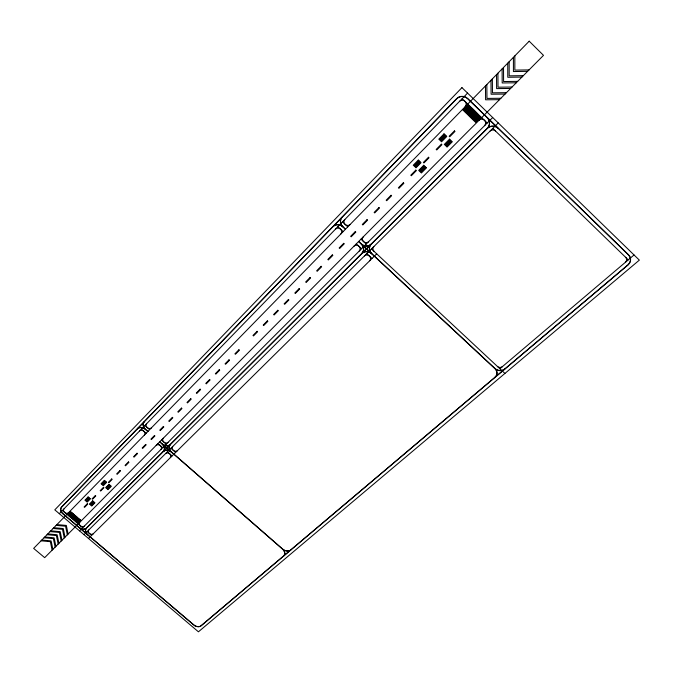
<?xml version="1.0" encoding="UTF-8"?>
<svg xmlns="http://www.w3.org/2000/svg" width="673" height="673" viewBox="0 0 673 673"><rect width="100%" height="100%" fill="white"/><g stroke="black" fill="none" stroke-linecap="round" stroke-linejoin="round"><path stroke-width="1.01" d="M143.652 422.35L143.467 422.678A6.402 5.09 35.8 0 0 144.35 428.23L144.846 428.827L144.182 428.407A6.368 5.039 35.8 0 0 138.293 428.02L137.973 428.221M163.876 450.826L164.069 450.506A6.343 5.014 34.6 0 0 163.228 445.038L162.942 444.685M169.739 445.156L169.546 445.467A6.36 5.056 33.9 0 0 170.37 450.944L170.664 451.297M341.346 218.018L341.093 218.439A7.319 6.713 36.5 0 0 341.564 225.362L342.103 226.086L341.346 225.598A7.277 6.637 36.5 0 0 334.288 225.472L333.875 225.741M362.68 252.56L362.94 252.156A7.252 6.604 33.2 0 0 362.528 245.342L362.209 244.922M370.36 245.098L370.1 245.51A7.277 6.663 30.9 0 0 370.495 252.333L370.806 252.754M284.065 555.662L284.267 555.368A6.208 4.846 26.6 0 0 283.728 550.245L283.266 549.681L283.913 550.085A6.242 4.896 26.3 0 0 289.878 550.623L290.223 550.447M495.858 376.552L496.144 376.182A7.159 6.276 14.7 0 0 496.094 369.839L495.597 369.166L496.338 369.637A7.201 6.351 13.7 0 0 503.48 369.982L503.909 369.738M59.308 513.684L467.558 93.093M137.309 428.903A6.242 4.938 35.8 0 1 145.469 429.433L145.545 429.366A6.276 4.989 35.8 0 1 144.316 421.668M333.009 226.641A7.134 6.503 36.5 0 1 342.793 226.818L342.885 226.725A7.176 6.587 36.5 0 1 342.221 217.118M79.549 530.871L492.695 117.531M78.901 527.371A5.872 4.375 34.7 0 0 86.447 528.044L487.244 128.333A7.681 7.554 15.7 0 0 487.134 117.615M87.869 534.985A5.864 4.366 34.2 0 1 86.539 528.12L487.361 128.442A7.681 7.521 8.9 0 1 498.23 128.4M84.032 534.673L498.256 122.932M88.5 538.476L376.712 253.839M283.35 556.26A6.082 4.753 26.6 0 0 282.593 549.16L282.668 549.092A6.116 4.795 26.3 0 0 290.946 549.841M494.924 377.334A7.016 6.158 14.7 0 0 494.848 368.56L494.949 368.476A7.058 6.225 13.7 0 0 504.851 368.947M499.896 368.754L634.042 254.966M370.259 245.006L369.839 245.266A7.294 6.688 32.9 0 1 362.755 245.115L362.301 244.829M362.781 252.661L363.193 252.392A7.235 6.587 31.3 0 1 370.268 252.56L370.714 252.846M169.646 445.072L169.318 445.265A6.377 5.073 34.6 0 1 163.404 444.861L163.009 444.617M163.976 450.902L164.296 450.708A6.326 5.005 34 0 1 170.202 451.12L170.589 451.364M529.054 69.899L514.845 70.118L514.837 55.884M527.624 71.338L513.423 71.557L513.415 57.34M523.342 75.645L509.192 75.847L509.158 61.697M521.92 77.084L507.787 77.277L507.745 63.144M517.672 81.357L503.589 81.542L503.522 67.468M516.258 82.779L502.193 82.964L502.117 68.907M512.035 87.036L498.012 87.204L497.919 73.197M510.63 88.449L496.624 88.609L496.523 74.627M506.433 92.672L492.476 92.824L492.358 78.892M505.044 94.077L491.097 94.22L490.97 80.314M500.872 98.275L486.974 98.409L486.823 84.554M499.492 99.671L485.603 99.797L485.452 85.967M56.902 524.595L66.349 525.428L68.099 534.076M56.137 525.369L65.575 526.219L67.325 534.85M53.848 527.716L63.27 528.557L65.02 537.163M53.091 528.49L62.505 529.34L64.255 537.937M50.82 530.82L60.208 531.67L61.966 540.242M50.063 531.594L59.443 532.444L61.209 541.008M47.8 533.908L57.155 534.766L58.93 543.304M47.043 534.682L56.397 535.54L58.164 544.07M44.788 536.987L54.126 537.845L55.901 546.358M44.039 537.752L53.369 538.61L55.144 547.115M41.802 540.049L51.106 540.907L52.889 549.387M41.053 540.806L50.349 541.672L52.132 550.144M79.742 528.086L80.112 528.322A5.99 4.459 34.7 0 0 85.564 528.81L86.06 528.515L85.782 528.995A5.981 4.45 34.2 0 0 86.741 533.95L87.019 534.269M497.187 127.382L496.708 127.071A7.832 7.672 8.9 0 0 488.859 127.104L488.051 127.634L488.59 126.835A7.832 7.714 15.7 0 0 488.505 119.104L488.177 118.641M62.396 510.504L66.913 514.34M78.186 523.914L82.678 527.741M87.17 531.552L91.654 535.363M144.888 425.521L149.642 429.668M161.495 440.024L166.223 444.155M170.942 448.277L175.661 452.399M145.545 429.366L147.917 431.435M159.753 441.774L282.668 549.092M145.469 429.433L147.85 431.511M159.686 441.841L282.593 549.16M141.38 429.13L146.125 433.269M157.953 443.591L162.673 447.705M167.384 451.819L172.086 455.924M342.885 226.725L345.518 229.182M358.684 241.456L494.949 368.476M342.793 226.818L345.426 229.274M358.591 241.548L494.848 368.56M337.888 226.683L343.163 231.596M356.32 243.845L361.561 248.724M366.793 253.603L372.026 258.474M342.507 221.93L347.79 226.86M360.972 239.151L366.23 244.055M371.471 248.951L504.927 373.439M462.166 98.645L467.76 104.071M481.691 117.59L487.244 122.982M492.787 128.366L628.271 259.862M163.211 451.49A6.217 4.921 34.6 0 0 162.05 443.911L162.117 443.835A6.25 4.972 34.6 0 0 170.319 444.399M163.303 451.575A6.2 4.904 34 0 1 171.48 452.147L171.556 452.071A6.234 4.955 33.9 0 1 170.412 444.483M459.482 101.413A3.887 3.845 39.1 0 1 464.959 101.362A3.887 3.845 39.1 0 1 465.068 106.822M478.983 120.316A3.878 3.819 15.7 0 1 484.467 120.29A3.878 3.819 15.7 0 1 484.535 125.7M335.591 229.047A3.601 3.289 36.5 0 1 340.53 229.14A3.601 3.289 36.5 0 1 340.866 233.952M350.111 224.479A3.626 3.323 36.5 0 1 345.148 224.395A3.626 3.323 36.5 0 1 344.82 219.541M368.568 241.716A3.609 3.306 32.9 0 1 363.597 241.607A3.609 3.306 32.9 0 1 363.311 236.803M353.998 246.175A3.592 3.272 33.2 0 1 358.936 246.284A3.592 3.272 33.2 0 1 359.239 251.046M139.639 430.93A3.155 2.49 35.8 0 1 143.753 431.2A3.155 2.49 35.8 0 1 144.375 435.061M151.408 427.868A3.172 2.524 35.8 0 1 147.261 427.591A3.172 2.524 35.8 0 1 146.647 423.704M168.006 442.371A3.155 2.507 34.6 0 1 163.859 442.094A3.155 2.507 34.6 0 1 163.27 438.232M156.186 445.366A3.138 2.482 34.6 0 1 160.309 445.652A3.138 2.482 34.6 0 1 160.906 449.48M68.469 512.75A2.978 2.212 35.5 0 1 64.658 512.422A2.978 2.212 35.5 0 1 63.952 508.906M84.251 526.168A2.961 2.212 34.7 0 1 80.432 525.832A2.961 2.212 34.7 0 1 79.751 522.341M364.472 255.917A3.584 3.264 31.3 0 1 369.41 256.034A3.584 3.264 31.3 0 1 369.687 260.779M177.453 450.632A3.146 2.507 33.9 0 1 173.298 450.338A3.146 2.507 33.9 0 1 172.734 446.502M165.608 453.585A3.129 2.482 34 0 1 169.739 453.871A3.129 2.482 34 0 1 170.311 457.682M93.227 533.807A2.961 2.204 34.2 0 1 89.408 533.462A2.961 2.204 34.2 0 1 88.743 529.988M490.07 131.067A3.878 3.794 8.9 0 1 495.555 131.05M625.621 257.288A3.903 3.542 -3.7 0 1 625.402 262.293M502.386 366.642A3.567 3.146 13.7 0 1 497.381 366.406M374.095 251.399A3.601 3.298 30.9 0 1 373.826 246.621M61.268 507.4L60.991 507.913A6.015 4.475 35.5 0 0 62.009 512.935L194.825 625.772A5.864 4.324 28.5 0 0 200.318 626.37L628.094 264.91A7.883 7.151 -3.7 0 0 628.557 254.789L467.71 98.536A7.857 7.765 39.1 0 0 456.63 98.645L61.268 507.4M461.947 87.633L54.799 509.856L198.434 631.812L639.35 260.123L461.947 87.633M456.748 98.754L61.731 507.021A5.897 4.391 35.5 0 0 63.144 513.979L193.647 624.847A5.746 4.24 28.5 0 0 201.261 625.68L627.993 264.809A7.731 7.008 -3.7 0 0 628.439 254.882L467.6 98.645A7.697 7.605 39.1 0 0 456.748 98.754M529.197 41.188L33.65 548.394L44.679 557.656L543.498 55.354L529.197 41.188M70.48 511.539L67.367 514.727L67.822 515.106L70.934 511.926L70.48 511.539M468.315 104.609L462.948 110.103L463.504 110.65L468.871 105.156L468.315 104.609M71.388 512.313L68.267 515.493L68.722 515.88L71.834 512.691L71.388 512.313M469.434 105.695L464.059 111.188L464.614 111.726L469.99 106.241L469.434 105.695M72.289 513.078L69.176 516.258L69.622 516.645L72.743 513.465L72.289 513.078M88.113 496.935L84.916 500.199L85.37 500.586L88.567 497.33L88.113 496.935M104.332 480.387L101.059 483.727L101.522 484.123L104.795 480.783L104.332 480.387M418.303 160.081L413.264 165.222L413.802 165.743L418.85 160.595L418.303 160.081M444.012 133.851L438.804 139.168L439.351 139.69L444.559 134.381L444.012 133.851M470.545 106.78L465.169 112.265L465.733 112.803L471.108 107.318L470.545 106.78M73.197 513.844L70.076 517.024L70.522 517.411L73.643 514.231L73.197 513.844M89.029 497.717L85.824 500.973L86.287 501.368L89.484 498.104L89.029 497.717M105.257 481.178L101.976 484.518L102.439 484.913L105.72 481.574L105.257 481.178M419.397 161.116L414.349 166.265L414.888 166.778L419.944 161.638L419.397 161.116M445.114 134.911L439.906 140.22L440.453 140.75L445.669 135.441L445.114 134.911M471.664 107.865L466.288 113.342L466.843 113.88L472.219 108.403L471.664 107.865M74.097 514.618L70.976 517.789L71.431 518.176L74.552 515.005L74.097 514.618M89.938 498.5L86.741 501.755L87.196 502.142L90.392 498.886L89.938 498.5M106.183 481.969L102.902 485.309L103.356 485.704L106.637 482.364L106.183 481.969M420.482 162.159L415.434 167.299L415.981 167.813L421.029 162.681L420.482 162.159M446.216 135.971L441.008 141.28L441.555 141.81L446.771 136.501L446.216 135.971M472.783 108.95L467.399 114.418L467.954 114.957L473.338 109.489L472.783 108.95M74.997 515.383L71.876 518.555L72.331 518.942L75.452 515.77L74.997 515.383M473.893 110.027L468.509 115.495L469.064 116.042L474.448 110.565L473.893 110.027M87.305 503.732L84.125 506.962L84.579 507.349L87.759 504.119L87.305 503.732M95.33 495.58L92.108 498.853L92.563 499.24L95.793 495.967L95.33 495.58M103.457 487.328L100.193 490.642L100.656 491.038L103.92 487.723L103.457 487.328M111.693 478.966L108.387 482.322L108.849 482.718L112.155 479.369L111.693 478.966M120.021 470.503L116.681 473.901L117.144 474.305L120.492 470.907L120.021 470.503M128.467 461.93L125.077 465.371L125.54 465.775L128.93 462.334L128.467 461.93M137.014 453.249L133.582 456.74L134.053 457.144L137.485 453.652L137.014 453.249M145.679 444.449L142.196 447.982L142.668 448.395L146.15 444.861L145.679 444.449M154.453 435.54L150.929 439.124L151.4 439.536L154.925 435.953L154.453 435.54M163.337 426.514L159.77 430.14L160.25 430.552L163.817 426.934L163.337 426.514M172.347 417.369L168.73 421.037L169.209 421.458L172.826 417.79L172.347 417.369M181.474 408.099L177.807 411.817L178.295 412.246L181.954 408.519L181.474 408.099M190.728 398.702L187.01 402.479L187.498 402.9L191.208 399.131L190.728 398.702M200.1 389.187L196.339 393.007L196.819 393.436L200.588 389.617L200.1 389.187M209.606 379.538L205.787 383.408L206.275 383.846L210.094 379.967L209.606 379.538M219.238 369.755L215.368 373.683L215.856 374.121L219.726 370.192L219.238 369.755M228.997 359.836L225.076 363.815L225.573 364.261L229.493 360.282L228.997 359.836M238.898 349.783L234.919 353.821L235.415 354.267L239.395 350.229L238.898 349.783M257.069 331.326L252.998 335.465L253.494 335.92L257.574 331.781L257.069 331.326M267.366 320.87L263.227 325.076L263.732 325.53L267.871 321.332L267.366 320.87M277.806 310.27L273.617 314.527L274.121 314.989L278.319 310.733L277.806 310.27M288.397 299.51L284.149 303.834L284.654 304.297L288.91 299.981L288.397 299.51M299.149 288.599L294.824 292.982L295.338 293.453L299.662 289.07L299.149 288.599M310.043 277.528L305.668 281.979L306.181 282.45L310.564 277.999L310.043 277.528M321.105 266.298L316.663 270.807L317.185 271.286L321.627 266.777L321.105 266.298M332.336 254.899L327.827 259.475L328.34 259.955L332.857 255.378L332.336 254.899M343.726 243.332L339.15 247.975L339.672 248.463L344.248 243.811L343.726 243.332M355.285 231.588L350.641 236.307L351.171 236.795L355.815 232.076L355.285 231.588M367.029 219.667L362.31 224.454L362.84 224.95L367.559 220.164L367.029 219.667M378.941 207.562L374.154 212.424L374.684 212.929L379.479 208.066L378.941 207.562M391.038 195.279L386.176 200.209L386.714 200.714L391.577 195.784L391.038 195.279M403.329 182.795L398.391 187.809L398.929 188.322L403.867 183.308L403.329 182.795M415.805 170.126L410.791 175.216L411.338 175.737L416.351 170.639L415.805 170.126M428.482 157.255L423.384 162.429L423.931 162.95L429.029 157.776L428.482 157.255M441.353 144.182L436.18 149.431L436.727 149.961L441.9 144.703L441.353 144.182M454.435 130.899L449.177 136.232L449.732 136.762L454.99 131.428L454.435 130.899M75.906 516.157L72.777 519.329L73.231 519.707L76.352 516.536L75.906 516.157M475.012 111.112L469.619 116.58L470.175 117.119L475.567 111.651L475.012 111.112M76.806 516.923L73.677 520.094L74.131 520.473L77.26 517.301L76.806 516.923M92.672 500.838L89.467 504.085L89.921 504.472L93.135 501.225L92.672 500.838M108.942 484.35L105.661 487.681L106.115 488.076L109.405 484.745L108.942 484.35M423.754 165.272L418.69 170.404L419.237 170.917L424.293 165.794L423.754 165.272M449.522 139.151L444.298 144.443L444.853 144.973L450.069 139.681L449.522 139.151M476.122 112.189L470.738 117.657L471.293 118.196L476.677 112.736L476.122 112.189M77.706 517.688L74.577 520.86L75.031 521.239L78.161 518.075L77.706 517.688M93.589 501.621L90.384 504.868L90.838 505.255L94.043 502.008L93.589 501.621M109.867 485.14L106.578 488.472L107.032 488.867L110.322 485.536L109.867 485.14M424.84 166.315L419.775 171.43L420.322 171.952L425.386 166.828L424.84 166.315M450.624 140.211L445.4 145.503L445.947 146.024L451.171 140.741L450.624 140.211M477.241 113.274L471.849 118.734L472.404 119.272L477.796 113.813L477.241 113.274M78.615 518.454L75.485 521.625L75.931 522.004L79.061 518.841L78.615 518.454M94.498 502.395L91.292 505.642L91.747 506.029L94.952 502.79L94.498 502.395M110.784 485.931L107.495 489.263L107.958 489.65L111.247 486.327L110.784 485.931M425.925 167.35L420.861 172.465L421.407 172.986L426.472 167.871L425.925 167.35M451.726 141.271L446.502 146.554L447.049 147.084L452.273 141.801L451.726 141.271M478.352 114.351L472.959 119.802L473.514 120.341L478.907 114.89L478.352 114.351M79.515 519.228L76.386 522.391L76.831 522.77L79.961 519.606L79.515 519.228M479.462 115.436L474.07 120.879L474.625 121.418L480.017 115.975L479.462 115.436M80.415 519.993L77.286 523.157L77.732 523.535L80.869 520.372L80.415 519.993M480.572 116.513L475.18 121.956L475.735 122.494L481.136 117.052L480.572 116.513M361.308 243.904L361.216 243.996A7.109 6.478 33.2 0 1 361.805 253.435L361.906 253.536A7.092 6.452 31.3 0 1 371.706 253.771L371.799 253.671A7.134 6.537 30.9 0 1 371.252 244.215L371.143 244.114A7.151 6.553 32.9 0 1 361.308 243.904"/></g></svg>
